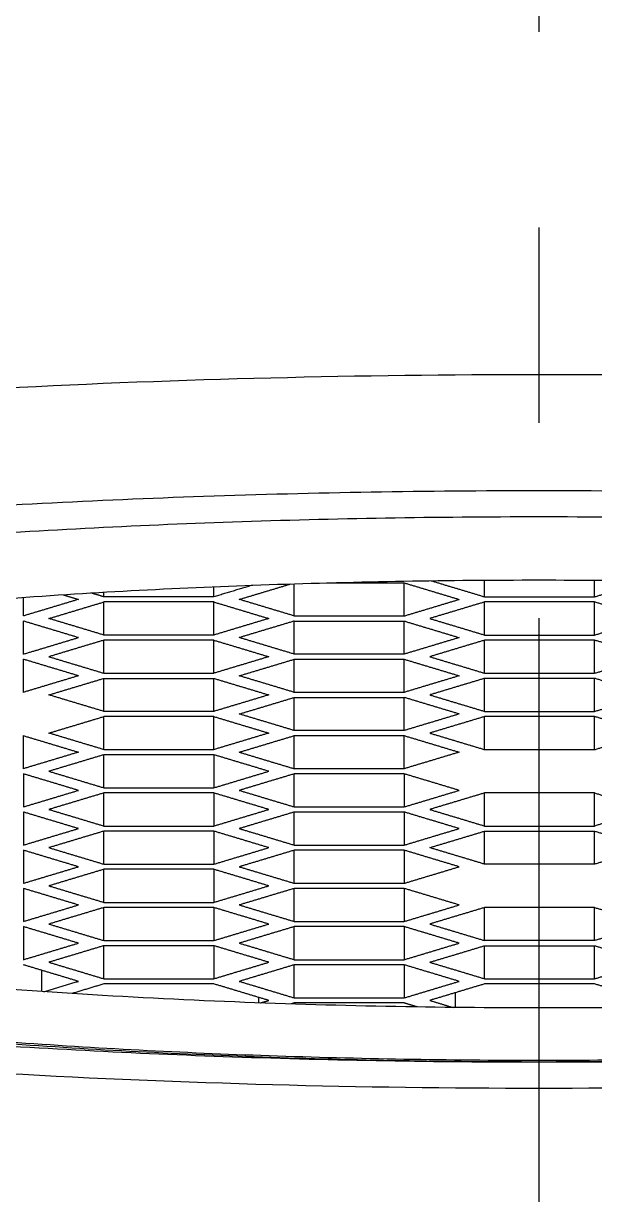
# Model space of a CAD drawing. Extents: x 22506 to 23100, y -2855 to -2435.
# Drawn here: x 22914.48 to 22918.13, y -2602.92 to -2595.43 of the extents above; entities that cross this region are included whole.
import ezdxf

# ---------------------------------------------------------------- set-up
doc = ezdxf.new("R2010")
doc.units = 0
doc.header["$LTSCALE"] = 5
doc.header["$MEASUREMENT"] = 0
doc.linetypes.add('CENTER', pattern=[2, 1.25, -0.25, 0.25, -0.25])
doc.layers.get('0').update_dxf_attribs({"color": 2, "linetype": 'CONTINUOUS'})
for name, color, linetype in [('00_COMPONENTS', 7, 'CONTINUOUS'), ('CL', 1, 'CENTER'), ('DWG', 7, 'CONTINUOUS')]:
    doc.layers.add(name, color=color, linetype=linetype)

msp = doc.modelspace()

# ---------------------------------------------------------------- linework, layer by layer
at = {"ltscale": 0.6}
for points in [[(22917.0879, -2598.9969), (22917.2594, -2599.0485), (22917.4309, -2599.1)], [(22917.4309, -2599.1), (22917.4309, -2599.0467), (22917.4309, -2598.9933)], [(22918.1343, -2599.1), (22918.1343, -2599.0467), (22918.1343, -2598.9933)], [(22918.1343, -2599.1), (22918.3058, -2599.0485), (22918.4773, -2598.9969)], [(22914.9942, -2599.1), (22914.9542, -2599.088), (22914.9143, -2599.076)], [(22914.9942, -2599.1), (22914.9942, -2599.0857), (22914.9942, -2599.0713)], [(22915.9438, -2599.026), (22915.8207, -2599.063), (22915.6976, -2599.1)], [(22915.6976, -2599.1), (22915.6976, -2599.0679), (22915.6976, -2599.0358)], [(22915.8608, -2599.1164), (22916.0254, -2599.0669), (22916.1899, -2599.0175)], [(22916.2126, -2599.2222), (22916.2126, -2599.1195), (22916.2126, -2599.0167)], [(22916.916, -2599.2222), (22916.916, -2599.1164), (22916.916, -2599.0106)], [(22916.916, -2599.0106), (22917.0918, -2599.0635), (22917.2677, -2599.1164)], [(22914.4792, -2599.2222), (22914.4792, -2599.1633), (22914.4792, -2599.1045)], [(22914.831, -2599.1164), (22914.6551, -2599.1693), (22914.4792, -2599.2222)], [(22914.6425, -2599.2386), (22914.8183, -2599.1857), (22914.9942, -2599.1328)], [(22914.734, -2599.0873), (22914.7825, -2599.1018), (22914.831, -2599.1164)], [(22915.6976, -2599.1), (22915.3459, -2599.1), (22914.9942, -2599.1)], [(22914.9942, -2599.3443), (22914.9942, -2599.2386), (22914.9942, -2599.1328)], [(22915.6976, -2599.1328), (22915.3459, -2599.1328), (22914.9942, -2599.1328)], [(22915.6976, -2599.3443), (22915.6976, -2599.2386), (22915.6976, -2599.1328)], [(22915.6976, -2599.1328), (22915.8735, -2599.1857), (22916.0493, -2599.2386)], [(22916.2126, -2599.2222), (22916.0367, -2599.1693), (22915.8608, -2599.1164)], [(22916.916, -2599.2222), (22917.0918, -2599.1693), (22917.2677, -2599.1164)], [(22917.4309, -2599.1328), (22917.2551, -2599.1857), (22917.0792, -2599.2386)], [(22917.4309, -2599.1), (22917.7826, -2599.1), (22918.1343, -2599.1)], [(22917.4309, -2599.3443), (22917.4309, -2599.2386), (22917.4309, -2599.1328)], [(22918.1343, -2599.1328), (22917.7826, -2599.1328), (22917.4309, -2599.1328)], [(22918.1343, -2599.3443), (22918.1343, -2599.2386), (22918.1343, -2599.1328)], [(22918.4861, -2599.2386), (22918.3102, -2599.1857), (22918.1343, -2599.1328)], [(22916.2126, -2599.2222), (22916.5643, -2599.2222), (22916.916, -2599.2222)], [(22914.4792, -2599.4665), (22914.4792, -2599.3607), (22914.4792, -2599.2549)], [(22914.831, -2599.3607), (22914.6551, -2599.3078), (22914.4792, -2599.2549)], [(22914.9942, -2599.3443), (22914.8183, -2599.2914), (22914.6425, -2599.2386)], [(22916.0493, -2599.2386), (22915.8735, -2599.2914), (22915.6976, -2599.3443)], [(22916.2126, -2599.2549), (22916.0367, -2599.3078), (22915.8608, -2599.3607)], [(22916.2126, -2599.4665), (22916.2126, -2599.3607), (22916.2126, -2599.2549)], [(22916.2126, -2599.2549), (22916.5643, -2599.2549), (22916.916, -2599.2549)], [(22916.916, -2599.4665), (22916.916, -2599.3607), (22916.916, -2599.2549)], [(22916.916, -2599.2549), (22917.0918, -2599.3078), (22917.2677, -2599.3607)], [(22917.0792, -2599.2386), (22917.2551, -2599.2914), (22917.4309, -2599.3443)], [(22918.1343, -2599.3443), (22918.3102, -2599.2914), (22918.4861, -2599.2386)], [(22914.4792, -2599.4665), (22914.6551, -2599.4136), (22914.831, -2599.3607)], [(22915.6976, -2599.3443), (22915.3459, -2599.3443), (22914.9942, -2599.3443)], [(22916.2126, -2599.4665), (22916.0367, -2599.4136), (22915.8608, -2599.3607)], [(22917.2677, -2599.3607), (22917.0918, -2599.4136), (22916.916, -2599.4665)], [(22917.4309, -2599.3443), (22917.7826, -2599.3443), (22918.1343, -2599.3443)], [(22914.9942, -2599.3771), (22914.8183, -2599.43), (22914.6425, -2599.4829)], [(22914.9942, -2599.5886), (22914.9942, -2599.4829), (22914.9942, -2599.3771)], [(22915.6976, -2599.3771), (22915.3459, -2599.3771), (22914.9942, -2599.3771)], [(22915.6976, -2599.5886), (22915.6976, -2599.4829), (22915.6976, -2599.3771)], [(22915.6976, -2599.3771), (22915.8735, -2599.43), (22916.0493, -2599.4829)], [(22917.4309, -2599.3771), (22917.2551, -2599.43), (22917.0792, -2599.4829)], [(22917.4309, -2599.5886), (22917.4309, -2599.4829), (22917.4309, -2599.3771)], [(22918.1343, -2599.3771), (22917.7826, -2599.3771), (22917.4309, -2599.3771)], [(22918.1343, -2599.5886), (22918.1343, -2599.4829), (22918.1343, -2599.3771)], [(22918.4861, -2599.4829), (22918.3102, -2599.43), (22918.1343, -2599.3771)], [(22914.4792, -2599.7108), (22914.4792, -2599.605), (22914.4792, -2599.4992)], [(22914.831, -2599.605), (22914.6551, -2599.5521), (22914.4792, -2599.4992)], [(22914.6425, -2599.4829), (22914.8183, -2599.5357), (22914.9942, -2599.5886)], [(22916.0493, -2599.4829), (22915.8735, -2599.5357), (22915.6976, -2599.5886)], [(22915.8608, -2599.605), (22916.0367, -2599.5521), (22916.2126, -2599.4992)], [(22916.916, -2599.4665), (22916.5643, -2599.4665), (22916.2126, -2599.4665)], [(22916.2126, -2599.7108), (22916.2126, -2599.605), (22916.2126, -2599.4992)], [(22916.2126, -2599.4992), (22916.5643, -2599.4992), (22916.916, -2599.4992)], [(22916.916, -2599.7108), (22916.916, -2599.605), (22916.916, -2599.4992)], [(22916.916, -2599.4992), (22917.0918, -2599.5521), (22917.2677, -2599.605)], [(22917.0792, -2599.4829), (22917.2551, -2599.5357), (22917.4309, -2599.5886)], [(22918.1343, -2599.5886), (22918.3102, -2599.5357), (22918.4861, -2599.4829)], [(22914.9942, -2599.5886), (22915.3459, -2599.5886), (22915.6976, -2599.5886)], [(22917.4309, -2599.5886), (22917.7826, -2599.5886), (22918.1343, -2599.5886)], [(22914.831, -2599.605), (22914.6551, -2599.6579), (22914.4792, -2599.7108)], [(22914.6425, -2599.7271), (22914.8183, -2599.6743), (22914.9942, -2599.6214)], [(22914.9942, -2599.8329), (22914.9942, -2599.7271), (22914.9942, -2599.6214)], [(22914.9942, -2599.6214), (22915.3459, -2599.6214), (22915.6976, -2599.6214)], [(22915.6976, -2599.8329), (22915.6976, -2599.7271), (22915.6976, -2599.6214)], [(22915.6976, -2599.6214), (22915.8735, -2599.6743), (22916.0493, -2599.7271)], [(22916.2126, -2599.7108), (22916.0367, -2599.6579), (22915.8608, -2599.605)], [(22917.2677, -2599.605), (22917.0918, -2599.6579), (22916.916, -2599.7108)], [(22917.4309, -2599.6214), (22917.2551, -2599.6743), (22917.0792, -2599.7271)], [(22917.4309, -2599.8329), (22917.4309, -2599.7271), (22917.4309, -2599.6214)], [(22918.1343, -2599.6214), (22917.7826, -2599.6214), (22917.4309, -2599.6214)], [(22918.1343, -2599.8329), (22918.1343, -2599.7271), (22918.1343, -2599.6214)], [(22918.4861, -2599.7271), (22918.3102, -2599.6743), (22918.1343, -2599.6214)], [(22914.9942, -2599.8329), (22914.8183, -2599.78), (22914.6425, -2599.7271)], [(22916.0493, -2599.7271), (22915.8735, -2599.78), (22915.6976, -2599.8329)], [(22915.8608, -2599.8493), (22916.0367, -2599.7964), (22916.2126, -2599.7435)], [(22916.916, -2599.7108), (22916.5643, -2599.7108), (22916.2126, -2599.7108)], [(22916.2126, -2599.9551), (22916.2126, -2599.8493), (22916.2126, -2599.7435)], [(22916.2126, -2599.7435), (22916.5643, -2599.7435), (22916.916, -2599.7435)], [(22916.916, -2599.9551), (22916.916, -2599.8493), (22916.916, -2599.7435)], [(22917.2677, -2599.8493), (22917.0918, -2599.7964), (22916.916, -2599.7435)], [(22917.0792, -2599.7271), (22917.2551, -2599.78), (22917.4309, -2599.8329)], [(22918.1343, -2599.8329), (22918.3102, -2599.78), (22918.4861, -2599.7271)], [(22914.6425, -2599.9714), (22914.8183, -2599.9186), (22914.9942, -2599.8657)], [(22915.6976, -2599.8329), (22915.3459, -2599.8329), (22914.9942, -2599.8329)], [(22914.9942, -2600.0772), (22914.9942, -2599.9714), (22914.9942, -2599.8657)], [(22915.6976, -2599.8657), (22915.3459, -2599.8657), (22914.9942, -2599.8657)], [(22915.6976, -2600.0772), (22915.6976, -2599.9714), (22915.6976, -2599.8657)], [(22915.6976, -2599.8657), (22915.8735, -2599.9186), (22916.0493, -2599.9714)], [(22916.2126, -2599.9551), (22916.0367, -2599.9022), (22915.8608, -2599.8493)], [(22917.2677, -2599.8493), (22917.0918, -2599.9022), (22916.916, -2599.9551)], [(22917.4309, -2599.8657), (22917.2551, -2599.9186), (22917.0792, -2599.9714)], [(22917.4309, -2599.8329), (22917.7826, -2599.8329), (22918.1343, -2599.8329)], [(22917.4309, -2600.0772), (22917.4309, -2599.9714), (22917.4309, -2599.8657)], [(22918.1343, -2599.8657), (22917.7826, -2599.8657), (22917.4309, -2599.8657)], [(22918.1343, -2600.0772), (22918.1343, -2599.9714), (22918.1343, -2599.8657)], [(22918.4861, -2599.9714), (22918.3102, -2599.9186), (22918.1343, -2599.8657)], [(22914.9942, -2600.0772), (22914.8183, -2600.0243), (22914.6425, -2599.9714)], [(22916.0493, -2599.9714), (22915.8735, -2600.0243), (22915.6976, -2600.0772)], [(22916.916, -2599.9551), (22916.5643, -2599.9551), (22916.2126, -2599.9551)], [(22917.0792, -2599.9714), (22917.2551, -2600.0243), (22917.4309, -2600.0772)], [(22918.1343, -2600.0772), (22918.3102, -2600.0243), (22918.4861, -2599.9714)], [(22914.4792, -2600.1994), (22914.4792, -2600.0936), (22914.4792, -2599.9878)], [(22914.4792, -2599.9878), (22914.6551, -2600.0407), (22914.831, -2600.0936)], [(22915.8608, -2600.0936), (22916.0367, -2600.0407), (22916.2126, -2599.9878)], [(22916.2126, -2600.1994), (22916.2126, -2600.0936), (22916.2126, -2599.9878)], [(22916.2126, -2599.9878), (22916.5643, -2599.9878), (22916.916, -2599.9878)], [(22916.916, -2600.1994), (22916.916, -2600.0936), (22916.916, -2599.9878)], [(22916.916, -2599.9878), (22917.0918, -2600.0407), (22917.2677, -2600.0936)], [(22914.831, -2600.0936), (22914.6551, -2600.1465), (22914.4792, -2600.1994)], [(22914.9942, -2600.11), (22914.8183, -2600.1628), (22914.6425, -2600.2157)], [(22914.9942, -2600.0772), (22915.3459, -2600.0772), (22915.6976, -2600.0772)], [(22914.9942, -2600.3215), (22914.9942, -2600.2157), (22914.9942, -2600.11)], [(22915.6976, -2600.11), (22915.3459, -2600.11), (22914.9942, -2600.11)], [(22915.6976, -2600.11), (22915.6976, -2600.2157), (22915.6976, -2600.3215)], [(22916.0493, -2600.2157), (22915.8735, -2600.1628), (22915.6976, -2600.11)], [(22915.8608, -2600.0936), (22916.0367, -2600.1465), (22916.2126, -2600.1994)], [(22917.2677, -2600.0936), (22917.0918, -2600.1465), (22916.916, -2600.1994)], [(22917.4309, -2600.0772), (22917.7826, -2600.0772), (22918.1343, -2600.0772)], [(22916.916, -2600.1994), (22916.5643, -2600.1994), (22916.2126, -2600.1994)], [(22914.4792, -2600.2321), (22914.4792, -2600.3379), (22914.4792, -2600.4437)], [(22914.831, -2600.3379), (22914.6551, -2600.285), (22914.4792, -2600.2321)], [(22914.6425, -2600.2157), (22914.8183, -2600.2686), (22914.9942, -2600.3215)], [(22915.6976, -2600.3215), (22915.8735, -2600.2686), (22916.0493, -2600.2157)], [(22916.2126, -2600.2321), (22916.0367, -2600.285), (22915.8608, -2600.3379)], [(22916.2126, -2600.4437), (22916.2126, -2600.3378), (22916.2126, -2600.2318)], [(22916.916, -2600.2321), (22916.5643, -2600.2321), (22916.2126, -2600.2321)], [(22916.916, -2600.2321), (22916.916, -2600.3379), (22916.916, -2600.4437)], [(22917.2677, -2600.3379), (22917.0918, -2600.285), (22916.916, -2600.2321)], [(22914.4792, -2600.4437), (22914.6551, -2600.3908), (22914.831, -2600.3379)], [(22914.9942, -2600.3215), (22915.3459, -2600.3215), (22915.6976, -2600.3215)], [(22915.8608, -2600.3379), (22916.0367, -2600.3908), (22916.2126, -2600.4437)], [(22916.916, -2600.4437), (22917.0918, -2600.3908), (22917.2677, -2600.3379)], [(22914.9942, -2600.3543), (22914.8183, -2600.4071), (22914.6425, -2600.46)], [(22914.9942, -2600.5658), (22914.9942, -2600.46), (22914.9942, -2600.3543)], [(22915.6976, -2600.3543), (22915.3459, -2600.3543), (22914.9942, -2600.3543)], [(22915.6976, -2600.3543), (22915.6976, -2600.46), (22915.6976, -2600.5658)], [(22916.0493, -2600.46), (22915.8735, -2600.4071), (22915.6976, -2600.3543)], [(22917.4309, -2600.3543), (22917.2551, -2600.4071), (22917.0792, -2600.46)], [(22917.4309, -2600.5658), (22917.4309, -2600.46), (22917.4309, -2600.3543)], [(22918.1343, -2600.3543), (22917.7826, -2600.3543), (22917.4309, -2600.3543)], [(22918.1343, -2600.5658), (22918.1343, -2600.46), (22918.1343, -2600.3543)], [(22918.1343, -2600.3543), (22918.3102, -2600.4071), (22918.4861, -2600.46)], [(22914.4792, -2600.4764), (22914.4792, -2600.5822), (22914.4792, -2600.688)], [(22914.831, -2600.5822), (22914.6551, -2600.5293), (22914.4792, -2600.4764)], [(22914.6425, -2600.46), (22914.8183, -2600.5129), (22914.9942, -2600.5658)], [(22915.6976, -2600.5658), (22915.8735, -2600.5129), (22916.0493, -2600.46)], [(22916.2126, -2600.4764), (22916.0367, -2600.5293), (22915.8608, -2600.5822)], [(22916.2126, -2600.4437), (22916.5643, -2600.4437), (22916.916, -2600.4437)], [(22916.2126, -2600.688), (22916.2126, -2600.5822), (22916.2126, -2600.4764)], [(22916.916, -2600.4764), (22916.5643, -2600.4764), (22916.2126, -2600.4764)], [(22916.916, -2600.4764), (22916.916, -2600.5822), (22916.916, -2600.688)], [(22917.2677, -2600.5822), (22917.0918, -2600.5293), (22916.916, -2600.4764)], [(22917.0792, -2600.46), (22917.2551, -2600.5129), (22917.4309, -2600.5658)], [(22918.4861, -2600.46), (22918.3102, -2600.5129), (22918.1343, -2600.5658)], [(22914.9942, -2600.5658), (22915.3459, -2600.5658), (22915.6976, -2600.5658)], [(22917.4309, -2600.5658), (22917.7826, -2600.5658), (22918.1343, -2600.5658)], [(22914.4792, -2600.688), (22914.6551, -2600.6351), (22914.831, -2600.5822)], [(22914.9942, -2600.5986), (22914.8183, -2600.6514), (22914.6425, -2600.7043)], [(22914.9942, -2600.8101), (22914.9942, -2600.7043), (22914.9942, -2600.5986)], [(22915.6976, -2600.5986), (22915.3459, -2600.5986), (22914.9942, -2600.5986)], [(22915.6976, -2600.5986), (22915.6976, -2600.7043), (22915.6976, -2600.8101)], [(22916.0493, -2600.7043), (22915.8735, -2600.6514), (22915.6976, -2600.5986)], [(22915.8608, -2600.5822), (22916.0367, -2600.6351), (22916.2126, -2600.688)], [(22916.916, -2600.688), (22917.0918, -2600.6351), (22917.2677, -2600.5822)], [(22917.0792, -2600.7043), (22917.2551, -2600.6514), (22917.4309, -2600.5986)], [(22917.4309, -2600.8101), (22917.4309, -2600.7043), (22917.4309, -2600.5986)], [(22917.4309, -2600.5986), (22917.7826, -2600.5986), (22918.1343, -2600.5986)], [(22918.1343, -2600.8101), (22918.1343, -2600.7043), (22918.1343, -2600.5986)], [(22918.1343, -2600.5986), (22918.3102, -2600.6514), (22918.4861, -2600.7043)], [(22914.4792, -2600.7207), (22914.4792, -2600.8265), (22914.4792, -2600.9323)], [(22914.831, -2600.8265), (22914.6551, -2600.7736), (22914.4792, -2600.7207)], [(22914.6425, -2600.7043), (22914.8183, -2600.7572), (22914.9942, -2600.8101)], [(22915.6976, -2600.8101), (22915.8735, -2600.7572), (22916.0493, -2600.7043)], [(22916.2126, -2600.7207), (22916.0367, -2600.7736), (22915.8608, -2600.8265)], [(22916.2126, -2600.688), (22916.5643, -2600.688), (22916.916, -2600.688)], [(22916.2126, -2600.9323), (22916.2126, -2600.8265), (22916.2126, -2600.7207)], [(22916.916, -2600.7207), (22916.5643, -2600.7207), (22916.2126, -2600.7207)], [(22916.916, -2600.7207), (22916.916, -2600.8265), (22916.916, -2600.9323)], [(22917.2677, -2600.8265), (22917.0918, -2600.7736), (22916.916, -2600.7207)], [(22917.4309, -2600.8101), (22917.2551, -2600.7572), (22917.0792, -2600.7043)], [(22918.4861, -2600.7043), (22918.3102, -2600.7572), (22918.1343, -2600.8101)], [(22914.4792, -2600.9323), (22914.6551, -2600.8794), (22914.831, -2600.8265)], [(22914.9942, -2600.8428), (22914.8183, -2600.8957), (22914.6425, -2600.9486)], [(22914.9942, -2600.8101), (22915.3459, -2600.8101), (22915.6976, -2600.8101)], [(22914.9942, -2601.0544), (22914.9942, -2600.9486), (22914.9942, -2600.8428)], [(22915.6976, -2600.8428), (22915.3459, -2600.8428), (22914.9942, -2600.8428)], [(22915.6976, -2600.8428), (22915.6976, -2600.9486), (22915.6976, -2601.0544)], [(22916.0493, -2600.9486), (22915.8735, -2600.8957), (22915.6976, -2600.8428)], [(22915.8608, -2600.8265), (22916.0367, -2600.8794), (22916.2126, -2600.9323)], [(22916.916, -2600.9323), (22917.0918, -2600.8794), (22917.2677, -2600.8265)], [(22918.1343, -2600.8101), (22917.7826, -2600.8101), (22917.4309, -2600.8101)], [(22914.6425, -2600.9486), (22914.8183, -2601.0015), (22914.9942, -2601.0544)], [(22915.6976, -2601.0544), (22915.8735, -2601.0015), (22916.0493, -2600.9486)], [(22916.2126, -2600.9323), (22916.5643, -2600.9323), (22916.916, -2600.9323)], [(22914.4792, -2600.965), (22914.4792, -2601.0708), (22914.4792, -2601.1766)], [(22914.831, -2601.0708), (22914.6551, -2601.0179), (22914.4792, -2600.965)], [(22916.2126, -2600.965), (22916.0367, -2601.0179), (22915.8608, -2601.0708)], [(22916.2126, -2601.1766), (22916.2126, -2601.0708), (22916.2126, -2600.965)], [(22916.916, -2600.965), (22916.5643, -2600.965), (22916.2126, -2600.965)], [(22916.916, -2600.965), (22916.916, -2601.0708), (22916.916, -2601.1766)], [(22917.2677, -2601.0708), (22917.0918, -2601.0179), (22916.916, -2600.965)], [(22914.4792, -2601.1766), (22914.6551, -2601.1237), (22914.831, -2601.0708)], [(22914.9942, -2601.0871), (22914.8183, -2601.14), (22914.6425, -2601.1929)], [(22914.9942, -2601.0544), (22915.3459, -2601.0544), (22915.6976, -2601.0544)], [(22914.9942, -2601.2987), (22914.9942, -2601.1929), (22914.9942, -2601.0871)], [(22915.6976, -2601.0871), (22915.3459, -2601.0871), (22914.9942, -2601.0871)], [(22915.6976, -2601.0871), (22915.6976, -2601.1929), (22915.6976, -2601.2987)], [(22916.0493, -2601.1929), (22915.8735, -2601.14), (22915.6976, -2601.0871)], [(22915.8608, -2601.0708), (22916.0367, -2601.1237), (22916.2126, -2601.1766)], [(22916.916, -2601.1766), (22917.0918, -2601.1237), (22917.2677, -2601.0708)], [(22917.4309, -2601.0871), (22917.2551, -2601.14), (22917.0792, -2601.1929)], [(22917.4309, -2601.2987), (22917.4309, -2601.1929), (22917.4309, -2601.0871)], [(22918.1343, -2601.0871), (22917.7826, -2601.0871), (22917.4309, -2601.0871)], [(22918.1343, -2601.2987), (22918.1343, -2601.1929), (22918.1343, -2601.0871)], [(22918.1343, -2601.0871), (22918.3102, -2601.14), (22918.4861, -2601.1929)], [(22914.4792, -2601.2093), (22914.4792, -2601.3151), (22914.4792, -2601.4209)], [(22914.831, -2601.3151), (22914.6551, -2601.2622), (22914.4792, -2601.2093)], [(22914.6425, -2601.1929), (22914.8183, -2601.2458), (22914.9942, -2601.2987)], [(22915.6976, -2601.2987), (22915.8735, -2601.2458), (22916.0493, -2601.1929)], [(22916.2126, -2601.2093), (22916.0367, -2601.2622), (22915.8608, -2601.3151)], [(22916.2126, -2601.1766), (22916.5643, -2601.1766), (22916.916, -2601.1766)], [(22916.2126, -2601.4209), (22916.2126, -2601.3151), (22916.2126, -2601.2093)], [(22916.916, -2601.2093), (22916.5643, -2601.2093), (22916.2126, -2601.2093)], [(22916.916, -2601.2093), (22916.916, -2601.3151), (22916.916, -2601.4209)], [(22917.2677, -2601.3151), (22917.0918, -2601.2622), (22916.916, -2601.2093)], [(22917.0792, -2601.1929), (22917.2551, -2601.2458), (22917.4309, -2601.2987)], [(22918.4861, -2601.1929), (22918.3102, -2601.2458), (22918.1343, -2601.2987)], [(22914.4792, -2601.4209), (22914.6551, -2601.368), (22914.831, -2601.3151)], [(22914.9942, -2601.2987), (22915.3459, -2601.2987), (22915.6976, -2601.2987)], [(22915.8608, -2601.3151), (22916.0367, -2601.368), (22916.2126, -2601.4209)], [(22916.916, -2601.4209), (22917.0918, -2601.368), (22917.2677, -2601.3151)], [(22918.1343, -2601.2987), (22917.7826, -2601.2987), (22917.4309, -2601.2987)], [(22914.9942, -2601.3314), (22914.8183, -2601.3843), (22914.6425, -2601.4372)], [(22914.9942, -2601.543), (22914.9942, -2601.4372), (22914.9942, -2601.3314)], [(22915.6976, -2601.3314), (22915.3459, -2601.3314), (22914.9942, -2601.3314)], [(22915.6976, -2601.3314), (22915.6976, -2601.4372), (22915.6976, -2601.543)], [(22916.0493, -2601.4372), (22915.8735, -2601.3843), (22915.6976, -2601.3314)], [(22917.0792, -2601.4372), (22917.2551, -2601.3843), (22917.4309, -2601.3314)], [(22917.4309, -2601.543), (22917.4309, -2601.4372), (22917.4309, -2601.3314)], [(22917.4309, -2601.3314), (22917.7826, -2601.3314), (22918.1343, -2601.3314)], [(22918.1343, -2601.543), (22918.1343, -2601.4372), (22918.1343, -2601.3314)], [(22918.1343, -2601.3314), (22918.3102, -2601.3843), (22918.4861, -2601.4372)], [(22914.831, -2601.5594), (22914.6551, -2601.5065), (22914.4792, -2601.4536)], [(22914.6425, -2601.4372), (22914.8183, -2601.4901), (22914.9942, -2601.543)], [(22915.6976, -2601.543), (22915.8735, -2601.4901), (22916.0493, -2601.4372)], [(22916.2126, -2601.4536), (22916.0367, -2601.5065), (22915.8608, -2601.5594)], [(22916.2126, -2601.4209), (22916.5643, -2601.4209), (22916.916, -2601.4209)], [(22916.2126, -2601.6652), (22916.2126, -2601.5594), (22916.2126, -2601.4536)], [(22916.916, -2601.4536), (22916.5643, -2601.4536), (22916.2126, -2601.4536)], [(22916.916, -2601.4536), (22916.916, -2601.5594), (22916.916, -2601.6652)], [(22917.2677, -2601.5594), (22917.0918, -2601.5065), (22916.916, -2601.4536)], [(22917.0792, -2601.4372), (22917.2551, -2601.4901), (22917.4309, -2601.543)], [(22918.1343, -2601.543), (22918.3102, -2601.4901), (22918.4861, -2601.4372)], [(22914.5977, -2601.6252), (22914.5977, -2601.5572), (22914.5977, -2601.4892)], [(22914.9942, -2601.543), (22915.3459, -2601.543), (22915.6976, -2601.543)], [(22917.4309, -2601.543), (22917.7826, -2601.543), (22918.1343, -2601.543)], [(22914.6094, -2601.626), (22914.7202, -2601.5927), (22914.831, -2601.5594)], [(22914.9942, -2601.5757), (22914.8912, -2601.6067), (22914.7882, -2601.6377)], [(22915.6976, -2601.5757), (22915.3459, -2601.5757), (22914.9942, -2601.5757)], [(22916.0493, -2601.6815), (22915.8735, -2601.6286), (22915.6976, -2601.5757)], [(22915.8608, -2601.5594), (22916.0367, -2601.6123), (22916.2126, -2601.6652)], [(22916.916, -2601.6652), (22917.0918, -2601.6123), (22917.2677, -2601.5594)], [(22917.4309, -2601.5757), (22917.2551, -2601.6286), (22917.0792, -2601.6815)], [(22918.1343, -2601.5757), (22917.7826, -2601.5757), (22917.4309, -2601.5757)], [(22918.4861, -2601.6815), (22918.3102, -2601.6286), (22918.1343, -2601.5757)], [(22915.9833, -2601.6617), (22915.9833, -2601.6793), (22915.9833, -2601.697)], [(22915.9964, -2601.6974), (22916.0229, -2601.6895), (22916.0493, -2601.6815)], [(22916.2126, -2601.6979), (22916.2022, -2601.701), (22916.1919, -2601.7041)], [(22916.2126, -2601.6652), (22916.5643, -2601.6652), (22916.916, -2601.6652)], [(22916.916, -2601.6979), (22916.5643, -2601.6979), (22916.2126, -2601.6979)], [(22917.0006, -2601.7233), (22916.9583, -2601.7106), (22916.916, -2601.6979)], [(22917.0792, -2601.6815), (22917.1538, -2601.7039), (22917.2283, -2601.7264)], [(22917.2437, -2601.7265), (22917.2437, -2601.6793), (22917.2437, -2601.6321)]]:
    msp.add_open_spline(points, degree=2, dxfattribs=at)
msp.add_rational_spline([(22926.2766, -2600.5748), (22924.6316, -2601.7294), (22917.7822, -2601.7294), (22911.0173, -2601.7294), (22909.3137, -2600.5926)], [0.919661735513, 0.755159574898, 1, 0.75744780317, 0.91662268234], degree=2, knots=[-34.348594, -34.348594, -34.348594, -18.709022, -18.709022, -3.215613, -3.215613, -3.215613], dxfattribs=at)
at = {"layer": '00_COMPONENTS', "color": 7, "linetype": 'Continuous'}
for points, knots in [([(22917.7778, -2597.6795), (22916.634, -2597.6795), (22914.9467, -2597.7204), (22912.7557, -2597.8629), (22911.2463, -2598.0067), (22909.8735, -2598.186), (22908.6654, -2598.3966), (22907.6471, -2598.6335), (22907.0414, -2598.8256), (22906.7778, -2598.9305), (22906.7778, -2598.9305), (22906.7778, -2598.9305), (22906.7778, -2598.9306)], [0, 0, 0, 0, 0.308741, 0.455271, 0.592576, 0.717928, 0.828891, 0.923419, 1, 1, 1, 1.000003, 1.000003, 1.000003, 1.000003]), ([(22928.7778, -2598.9305), (22928.5142, -2598.8256), (22927.9086, -2598.6335), (22926.8903, -2598.3966), (22925.6822, -2598.186), (22924.3093, -2598.0067), (22922.7999, -2597.8629), (22920.6089, -2597.7204), (22918.9217, -2597.6795), (22917.7778, -2597.6795)], [0, 0, 0, 0, 0.076581, 0.171109, 0.282072, 0.407424, 0.544729, 0.691259, 1, 1, 1, 1]), ([(22928.7778, -2600.3319), (22928.7778, -2600.3004), (22928.7681, -2600.2347), (22928.7261, -2600.1391), (22928.6577, -2600.0452), (22928.523, -2599.9132), (22928.2833, -2599.7558), (22927.9163, -2599.5832), (22927.4534, -2599.4169), (22926.8986, -2599.2587), (22926.2565, -2599.1102), (22925.2469, -2598.9188), (22923.8157, -2598.7211), (22921.9362, -2598.5506), (22919.8976, -2598.4454), (22917.7778, -2598.4098), (22915.6581, -2598.4454), (22913.6194, -2598.5506), (22911.74, -2598.7211), (22910.3088, -2598.9188), (22909.2991, -2599.1102), (22908.657, -2599.2587), (22908.1023, -2599.4169), (22907.6394, -2599.5832), (22907.2723, -2599.7558), (22907.0327, -2599.9132), (22906.8979, -2600.0452), (22906.8295, -2600.1391), (22906.7875, -2600.2347), (22906.7778, -2600.3004), (22906.7778, -2600.3319)], [0, 0, 0, 0, 0.004136, 0.008577, 0.013567, 0.019275, 0.033225, 0.050895, 0.072386, 0.097642, 0.126511, 0.158775, 0.232373, 0.315858, 0.406183, 0.5, 0.593817, 0.684142, 0.767627, 0.841225, 0.873489, 0.902358, 0.927614, 0.949105, 0.966775, 0.980725, 0.986433, 0.991423, 0.995864, 1, 1, 1, 1]), ([(22907.7278, -2600.3319), (22907.7278, -2600.3031), (22907.7367, -2600.243), (22907.7751, -2600.1557), (22907.8376, -2600.07), (22907.9607, -2599.9494), (22908.1796, -2599.8055), (22908.515, -2599.6478), (22908.9379, -2599.496), (22909.4447, -2599.3514), (22910.0314, -2599.2157), (22910.9538, -2599.0409), (22912.2614, -2598.8603), (22913.9785, -2598.7044), (22915.8411, -2598.6083), (22917.1242, -2598.5867), (22917.7778, -2598.5867)], [0, 0, 0, 0, 0.008275, 0.017156, 0.027133, 0.03855, 0.066451, 0.10179, 0.144773, 0.195284, 0.253022, 0.317551, 0.464747, 0.631718, 0.81236, 1, 1, 1, 1]), ([(22917.7778, -2598.5867), (22918.4315, -2598.5867), (22919.7145, -2598.6083), (22921.5771, -2598.7044), (22923.2942, -2598.8603), (22924.6018, -2599.0409), (22925.5243, -2599.2157), (22926.1109, -2599.3514), (22926.6178, -2599.496), (22927.0407, -2599.6478), (22927.376, -2599.8055), (22927.595, -2599.9494), (22927.7181, -2600.07), (22927.7806, -2600.1557), (22927.819, -2600.243), (22927.8278, -2600.3031), (22927.8278, -2600.3319)], [0, 0, 0, 0, 0.18764, 0.368282, 0.535253, 0.682449, 0.746978, 0.804716, 0.855227, 0.89821, 0.933549, 0.96145, 0.972867, 0.982844, 0.991725, 1, 1, 1, 1]), ([(22917.7778, -2602.0657), (22917.2022, -2602.0657), (22916.0724, -2602.0467), (22914.4323, -2601.962), (22913.1363, -2601.8446), (22912.1802, -2601.7224), (22911.5383, -2601.6222), (22910.9563, -2601.5118), (22910.4398, -2601.3923), (22909.9934, -2601.265), (22909.621, -2601.1313), (22909.3257, -2600.9924), (22909.1329, -2600.8657), (22909.0245, -2600.7595), (22908.9694, -2600.684), (22908.9356, -2600.6071), (22908.9241, -2600.5289), (22908.9356, -2600.4506), (22908.9694, -2600.3737), (22909.0245, -2600.2982), (22909.1329, -2600.192), (22909.3257, -2600.0653), (22909.621, -2599.9265), (22909.9934, -2599.7927), (22910.4398, -2599.6654), (22910.9563, -2599.546), (22911.5383, -2599.4356), (22912.1802, -2599.3354), (22913.1363, -2599.2132), (22914.4323, -2599.0958), (22916.0724, -2599.011), (22917.2022, -2598.9921), (22917.7778, -2598.9921)], [0, 0, 0, 0, 0.093814, 0.184134, 0.267619, 0.305832, 0.341225, 0.373489, 0.402358, 0.427613, 0.449105, 0.466775, 0.480725, 0.486433, 0.491422, 0.495862, 0.5, 0.504138, 0.508578, 0.513567, 0.519275, 0.533225, 0.550895, 0.572387, 0.597642, 0.626511, 0.658775, 0.694168, 0.732381, 0.815866, 0.906186, 1, 1, 1, 1]), ([(22917.7778, -2598.9921), (22918.3534, -2598.9921), (22919.4832, -2599.011), (22921.1233, -2599.0958), (22922.4193, -2599.2132), (22923.3754, -2599.3354), (22924.0173, -2599.4356), (22924.5993, -2599.546), (22925.1159, -2599.6654), (22925.5622, -2599.7927), (22925.9347, -2599.9265), (22926.2299, -2600.0653), (22926.4228, -2600.192), (22926.5312, -2600.2982), (22926.5862, -2600.3737), (22926.62, -2600.4506), (22926.6316, -2600.5289), (22926.62, -2600.6071), (22926.5862, -2600.684), (22926.5312, -2600.7595), (22926.4228, -2600.8657), (22926.2299, -2600.9924), (22925.9347, -2601.1313), (22925.5622, -2601.265), (22925.1159, -2601.3923), (22924.5993, -2601.5118), (22924.0173, -2601.6222), (22923.3754, -2601.7224), (22922.4193, -2601.8446), (22921.1233, -2601.962), (22919.4832, -2602.0467), (22918.3534, -2602.0657), (22917.7778, -2602.0657)], [0, 0, 0, 0, 0.093814, 0.184134, 0.267619, 0.305832, 0.341225, 0.373489, 0.402358, 0.427613, 0.449105, 0.466775, 0.480725, 0.486433, 0.491422, 0.495862, 0.5, 0.504138, 0.508578, 0.513567, 0.519275, 0.533225, 0.550895, 0.572387, 0.597642, 0.626511, 0.658775, 0.694168, 0.732381, 0.815866, 0.906186, 1, 1, 1, 1]), ([(22908.4278, -2600.0365), (22908.4278, -2600.1034), (22908.4447, -2600.2338), (22908.5381, -2600.4655), (22908.6922, -2600.6546), (22908.8754, -2600.801), (22909.0789, -2600.9336), (22909.3748, -2601.079), (22909.7813, -2601.23), (22910.2523, -2601.3681), (22910.7886, -2601.4952), (22911.6239, -2601.6569), (22912.8042, -2601.8229), (22914.3526, -2601.9656), (22916.0317, -2602.0536), (22917.1884, -2602.0732), (22917.7778, -2602.0732)], [0, 0, 0, 0, 0.020096, 0.038967, 0.074477, 0.091712, 0.109359, 0.147347, 0.190443, 0.239492, 0.294706, 0.355952, 0.495027, 0.652535, 0.822947, 1, 1, 1, 1]), ([(22917.7778, -2602.0732), (22918.3672, -2602.0732), (22919.524, -2602.0536), (22921.203, -2601.9656), (22922.7514, -2601.8229), (22923.9317, -2601.6569), (22924.767, -2601.4952), (22925.3033, -2601.3681), (22925.7744, -2601.23), (22926.1808, -2601.079), (22926.4767, -2600.9336), (22926.6803, -2600.801), (22926.8635, -2600.6546), (22927.0175, -2600.4655), (22927.1109, -2600.2338), (22927.1278, -2600.1034), (22927.1278, -2600.0365)], [0, 0, 0, 0, 0.177053, 0.347466, 0.504974, 0.64405, 0.705295, 0.760509, 0.809558, 0.852654, 0.890642, 0.908289, 0.925524, 0.961033, 0.979907, 1, 1, 1, 1]), ([(22917.7778, -2602.0771), (22917.1242, -2602.0771), (22915.8411, -2602.0555), (22913.9785, -2601.9594), (22912.2614, -2601.8036), (22910.9538, -2601.623), (22910.0314, -2601.4481), (22909.4447, -2601.3124), (22908.9379, -2601.1679), (22908.515, -2601.016), (22908.1796, -2600.8583), (22907.9607, -2600.7144), (22907.8376, -2600.5939), (22907.7751, -2600.5081), (22907.7367, -2600.4208), (22907.7278, -2600.3607), (22907.7278, -2600.3319)], [0, 0, 0, 0, 0.18764, 0.368282, 0.535253, 0.682449, 0.746978, 0.804716, 0.855227, 0.89821, 0.933549, 0.96145, 0.972867, 0.982844, 0.991725, 1, 1, 1, 1]), ([(22927.8278, -2600.3319), (22927.8278, -2600.3607), (22927.819, -2600.4208), (22927.7806, -2600.5081), (22927.7181, -2600.5939), (22927.595, -2600.7144), (22927.376, -2600.8583), (22927.0407, -2601.016), (22926.6178, -2601.1679), (22926.1109, -2601.3124), (22925.5243, -2601.4481), (22924.6018, -2601.623), (22923.2942, -2601.8036), (22921.5771, -2601.9594), (22919.7145, -2602.0555), (22918.4315, -2602.0771), (22917.7778, -2602.0771)], [0, 0, 0, 0, 0.008275, 0.017156, 0.027133, 0.03855, 0.066451, 0.10179, 0.144773, 0.195284, 0.253022, 0.317551, 0.464747, 0.631718, 0.81236, 1, 1, 1, 1]), ([(22907.3032, -2600.9152), (22907.3996, -2600.9674), (22907.6156, -2601.0682), (22908.131, -2601.261), (22908.925, -2601.4782), (22910.0398, -2601.7004), (22911.3451, -2601.8909), (22912.8089, -2602.0448), (22914.9693, -2602.1984), (22917.7778, -2602.2717), (22920.5864, -2602.1984), (22922.7468, -2602.0448), (22924.2105, -2601.8909), (22925.5158, -2601.7004), (22926.6306, -2601.4782), (22927.4246, -2601.261), (22927.94, -2601.0682), (22928.156, -2600.9674), (22928.2524, -2600.9152)], [0, 0, 0, 0, 0.01548, 0.033613, 0.077682, 0.131553, 0.194111, 0.263942, 0.339416, 0.5, 0.660584, 0.736058, 0.805889, 0.868447, 0.922318, 0.966387, 0.98452, 1, 1, 1, 1])]:
    msp.add_open_spline(points, degree=3, knots=knots, dxfattribs=at)
at = {"layer": 'CL'}
msp.add_line((22917.7778, -2539.2366), (22917.7778, -2679.9724), dxfattribs=at)
at = {"layer": 'DWG'}
msp.add_open_spline([(22916.4193, -2599.0106), (22916.6676, -2599.0106), (22916.916, -2599.0106)], degree=2, dxfattribs=at)

doc.saveas('drawing.dxf')
